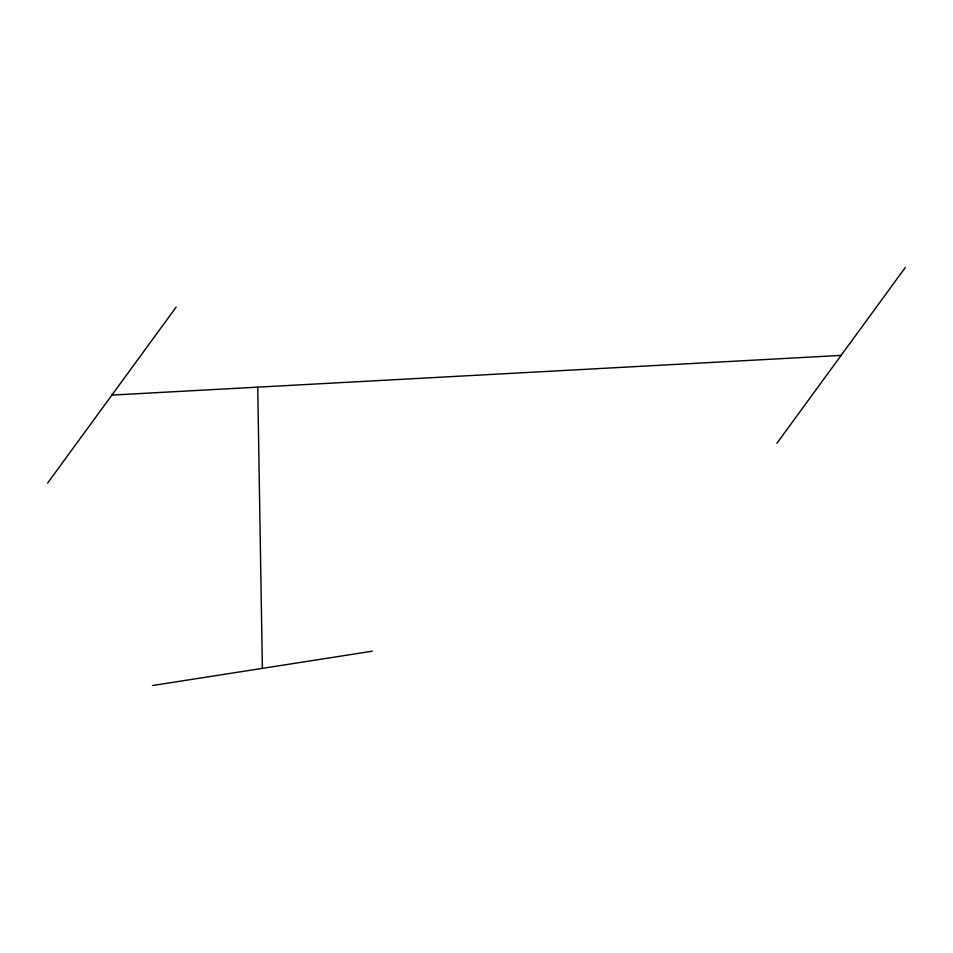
<?xml version="1.0" encoding="UTF-8"?>
<svg xmlns="http://www.w3.org/2000/svg" width="953" height="953" viewBox="0 0 953 953"><rect width="100%" height="100%" fill="white"/><g stroke="black" fill="none" stroke-linecap="round" stroke-linejoin="round"><path stroke-width="1.43" d="M47.65 483.028L176.126 307.152M776.874 443.336L905.35 267.459M152.444 685.541L372.301 651.197M111.894 395.09L841.106 355.398M257.727 387.156L262.373 668.363"/></g></svg>
